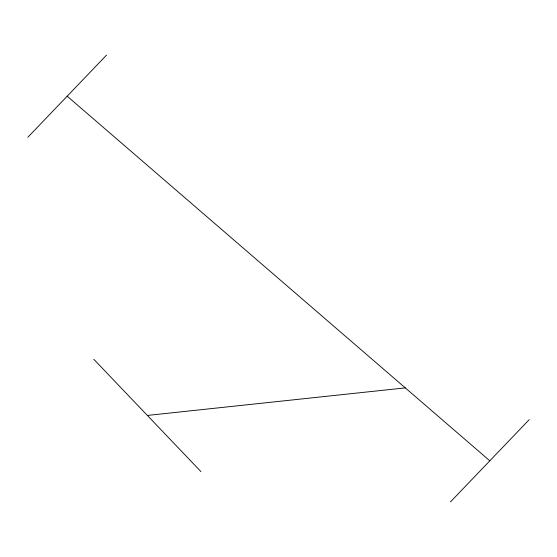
<?xml version="1.0" encoding="UTF-8"?>
<svg xmlns="http://www.w3.org/2000/svg" width="557" height="557" viewBox="0 0 557 557"><rect width="100%" height="100%" fill="white"/><g stroke="black" fill="none" stroke-linecap="round" stroke-linejoin="round"><path stroke-width="0.84" d="M27.85 137.273L106.526 55.108M450.474 501.892L529.15 419.727M147.368 415.438L405.287 387.888M67.188 96.194L489.812 460.806M93.806 359.286L200.931 471.591"/></g></svg>
